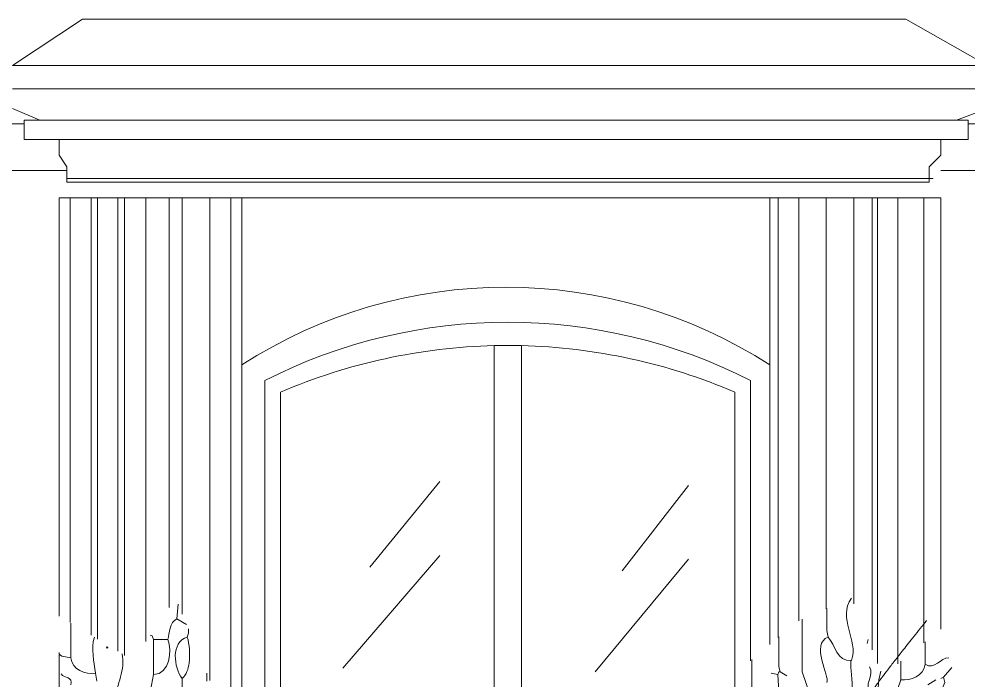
# Model space of a CAD drawing. Header units: millimetres. Extents: x 0 to 19989, y 0 to 8213.
# Drawn here: x 4023 to 6790, y 4125 to 6052 of the extents above; entities that cross this region are included whole.
import ezdxf

# ---------------------------------------------------------------- set-up
doc = ezdxf.new("R2010")
doc.units = ezdxf.units.MM
for name, color, linetype, lineweight in [('ARCH', 7, 'Continuous', 13), ('GLASS', 7, 'Continuous', 13), ('LOUVERS', 7, 'Continuous', 13), ('PLANTS', 94, 'Continuous', 13), ('WINDOWS', 7, 'Continuous', 13)]:
    doc.layers.add(name, color=color, linetype=linetype, lineweight=lineweight)

msp = doc.modelspace()

# ---------------------------------------------------------------- linework, layer by layer
at = {"layer": 'ARCH', "color": 7, "lineweight": 13}
for p, q in [((4004.5, 5916.3), (4208.1, 6052)), ((4208.1, 6052), (6606.3, 6052)), ((6606.3, 6052), (6843.9, 5916.3)), ((4004.5, 5916.3), (6843.9, 5916.3)), ((6843.9, 5848.4), (4004.5, 5848.4)), ((4004.5, 5791.9), (4083.7, 5757.9)), ((6753.4, 5757.9), (6843.9, 5791.9)), ((4038.5, 5757.9), (4083.7, 5757.9)), ((4038.5, 5746.6), (4038.5, 5757.9)), ((4083.7, 5757.9), (6753.4, 5757.9)), ((6753.4, 5757.9), (6787.3, 5757.9)), ((6787.3, 5757.9), (6787.3, 5746.6)), ((2782.8, 5746.6), (4038.5, 5746.6)), ((4038.5, 5701.4), (4038.5, 5746.6)), ((6787.3, 5746.6), (7929.9, 5746.6)), ((6787.3, 5746.6), (6787.3, 5701.4)), ((4140.3, 5701.4), (4038.5, 5701.4)), ((6708.1, 5701.4), (4140.3, 5701.4)), ((4140.3, 5656.1), (4140.3, 5701.4)), ((6787.3, 5701.4), (6708.1, 5701.4)), ((6708.1, 5701.4), (6708.1, 5656.1)), ((4162.9, 5622.2), (4140.3, 5656.1)), ((6708.1, 5656.1), (6674.2, 5622.2)), ((4162.9, 5610.9), (4162.9, 5622.2)), ((6674.2, 5622.2), (6674.2, 5588.2)), ((3800.9, 5610.9), (4162.9, 5610.9)), ((4162.9, 5588.2), (4162.9, 5610.9)), ((6708.1, 5610.9), (7047.5, 5610.9)), ((4162.9, 5576.9), (4162.9, 5588.2)), ((4162.9, 5588.2), (6674.2, 5588.2)), ((6674.2, 5576.9), (4162.9, 5576.9)), ((6674.2, 5588.2), (6674.2, 5576.9)), ((6674.2, 5588.2), (6685.5, 5588.2)), ((4174.2, 5531.7), (4233.1, 5531.7)), ((4233.1, 5531.7), (4252.2, 5531.7)), ((4671.9, 5531.7), (6210.4, 5531.7))]:
    msp.add_line(p, q, dxfattribs=at)
at = {"layer": 'GLASS', "color": 7, "lineweight": 13}
for p, q in [((5045.2, 4457), (5248.9, 4705.9)), ((5780.5, 4445.7), (5972.9, 4694.6)), ((4966.1, 4162.9), (5248.9, 4491)), ((5701.4, 4151.6), (5972.9, 4479.6))]:
    msp.add_line(p, q, dxfattribs=at)
at = {"layer": 'LOUVERS', "color": 7, "lineweight": 13}
for p, q in [((4140.3, 5531.7), (4172, 5531.7)), ((4140.3, 4314.5), (4140.3, 5531.7)), ((4172, 5531.7), (4174.2, 5531.7)), ((4172, 5531.7), (4172, 4295.4)), ((4233.1, 5531.7), (4233.1, 4258.8)), ((4252.2, 5531.7), (4311, 5531.7)), ((4252.2, 5531.7), (4252.2, 4247.3)), ((4311, 5531.7), (4331.1, 5531.7)), ((4311, 5531.7), (4311, 4212.1)), ((4331.1, 5531.7), (4392.9, 5531.7)), ((4331.1, 5531.7), (4331.1, 4200)), ((4392.9, 5531.7), (4460.6, 5531.7)), ((4392.9, 5531.7), (4392.9, 4240.3)), ((4460.6, 5531.7), (4499, 5531.7)), ((4460.6, 5531.7), (4460.6, 4338.9)), ((4499, 5531.7), (4579, 5531.7)), ((4499, 5531.7), (4499, 4319.6)), ((4579, 5531.7), (4640.8, 5531.7)), ((4579, 5531.7), (4579, 4126.5)), ((4640.8, 5531.7), (4671.9, 5531.7)), ((4640.8, 5531.7), (4640.8, 4043.7)), ((4671.9, 5531.7), (4671.9, 5045.2)), ((6210.4, 5531.7), (6234.3, 5531.7)), ((6210.4, 5045.2), (6210.4, 5531.7)), ((6234.3, 5531.7), (6294.2, 5531.7)), ((6234.3, 5531.7), (6234.3, 4252.1)), ((6294.2, 5531.7), (6374.4, 5531.7)), ((6294.2, 5531.7), (6294.2, 4300.6)), ((6374.4, 5531.7), (6454.8, 5531.7)), ((6374.4, 5531.7), (6374.4, 4335)), ((6454.8, 5531.7), (6508.3, 5531.7)), ((6454.8, 5531.7), (6454.8, 4349.5)), ((6508.3, 5531.7), (6524, 5531.7)), ((6508.3, 5531.7), (6508.3, 4215.7)), ((6524, 5531.7), (6582.5, 5531.7)), ((6524, 5531.7), (6524, 4176.4)), ((6582.5, 5531.7), (6658.6, 5531.7)), ((6582.5, 5531.7), (6582.5, 4175.5)), ((6658.6, 5531.7), (6674.2, 5531.7)), ((6658.6, 5531.7), (6658.6, 4236.4)), ((6674.2, 5531.7), (6708.1, 5531.7)), ((6708.1, 5531.7), (6708.1, 4276)), ((4671.9, 5045.2), (4671.9, 4050.1)), ((6210.4, 4232), (6210.4, 5045.2)), ((4140.3, 4091.3), (4140.3, 4208.1))]:
    msp.add_line(p, q, dxfattribs=at)
at = {"layer": 'PLANTS', "color": 94, "lineweight": 13}
for points in [[(4486.7, 4349.4), (4483.4, 4306.2)], [(6376.5, 4335.9), (6376.3, 4272.2), (6380.1, 4253.4)], [(4174.2, 4193.1), (4174.2, 4294.1)], [(4483.4, 4306.2), (4511.3, 4290)], [(6327.3, 4083.7), (6304.7, 4151.6), (6304.7, 4305.1)], [(4516.6, 4277.2), (4517.2, 4264.7), (4513.6, 4253.4)], [(4415.5, 4245.9), (4411.6, 4257), (4405.8, 4259.1)], [(4457, 4245.9), (4415.5, 4245.9)], [(4415.5, 4245.9), (4415.5, 4144)], [(6240.6, 4151.6), (6236.8, 4166.7), (6236.8, 4254.2)], [(6493.2, 4234.5), (6496.1, 4246.1)], [(6662.9, 4174.2), (6662.9, 4239.8)], [(4140.7, 4203.6), (4147.8, 4198), (4174.2, 4193.1)], [(6591.4, 4182.6), (6591.3, 4129)], [(6240.6, 4151.6), (6236.8, 4151.6), (6233, 4144)], [(6240.6, 4151.6), (6259.4, 4140.3)], [(6533.2, 4153.5), (6527.3, 4129), (6523.4, 4083.7)], [(6715.7, 4136.5), (6739.9, 4164.8)], [(4249.6, 4125.2), (4245.9, 4147.8)], [(4498.5, 4132.7), (4498.5, 4106.3)], [(4570.1, 4147.8), (4570.1, 4125.2)], [(6108.6, 4146.2), (6108.6, 4042.2)], [(6233, 4144), (6214.2, 4147.8)], [(6233, 4144), (6236.8, 4095)], [(6591.3, 4129), (6572.5, 4072.4), (6576.2, 4049.8)], [(6670.4, 4113.9), (6693.1, 4129)], [(6715.7, 4136.5), (6708.1, 4132.7)], [(6711.9, 4102.6), (6719.3, 4121.4), (6715.7, 4136.5)]]:
    msp.add_lwpolyline(points, dxfattribs=at)
msp.add_lwpolyline([(4277.9, 4223.2), (4279.8, 4225.1), (4281.7, 4223.2), (4279.8, 4221.3)], close=True, dxfattribs=at)
for points in [[(6448, 4185.5), (6469.5, 4243.7), (6405.3, 4308.6), (6448, 4366.5)], [(4457, 4245.9), (4461.2, 4265.1), (4462, 4296.5), (4483.4, 4306.2)], [(4243.1, 4252.8), (4231.3, 4219.6), (4243.3, 4181.8), (4245.9, 4147.8)], [(4457, 4245.9), (4469, 4213), (4462.8, 4145.6), (4415.5, 4144)], [(4513.6, 4253.4), (4465.3, 4238.6), (4473.8, 4164.4), (4498.5, 4132.7)], [(6380.1, 4253.4), (6327.7, 4233.3), (6384.6, 4139.1), (6376.3, 4121.4)], [(6380.1, 4253.4), (6400.7, 4229.6), (6404.3, 4181.6), (6448, 4185.5)], [(4174.2, 4193.1), (4178.2, 4157.7), (4215.9, 4143.4), (4245.9, 4147.8)], [(4323.8, 4204.4), (4332.9, 4160), (4311.2, 4113.8), (4298.6, 4072.4)], [(6157.6, 4187.5), (6157.6, 4134.1), (6157.6, 4080.6), (6157.6, 4027.1)], [(6448, 4185.5), (6436.2, 4185.5), (6475.5, 4051.9), (6414, 4053.5)], [(6731.8, 4193.1), (6707.4, 4192.7), (6688.9, 4156.3), (6662.9, 4174.2)], [(6506, 4090.5), (6480.4, 4109.9), (6515, 4142.2), (6500.8, 4166.7)], [(6591.3, 4129), (6621.1, 4125.6), (6658.5, 4140.2), (6662.9, 4174.2)], [(4174.2, 4113.9), (4181.4, 4138.5), (4155, 4133), (4146.5, 4145.9)]]:
    msp.add_open_spline(points, degree=3, dxfattribs=at)
for points, knots in [([(6511.7, 4096.1), (6503.2, 4086.3), (6509.4, 4099.2), (6511.7, 4096.1), (6503.2, 4086.3), (6509.4, 4099.2)], [-1, -0.599563, -0.351196, 0, 0.400437, 0.648804, 1, 1.400437, 1.648804, 2]), ([(4513.6, 4253.4), (4519.6, 4232.6), (4523.7, 4184.6), (4511.5, 4143.6), (4498.5, 4132.7)], [0, 0, 0, 0, 0.598959, 1, 1, 1, 1]), ([(4415.5, 4144), (4405.3, 4103.7), (4400.6, 4043.7), (4382.7, 3987.8), (4385.4, 3970.6)], [0, 0, 0, 0, 0.716096, 1, 1, 1, 1])]:
    msp.add_open_spline(points, degree=3, knots=knots, dxfattribs=at)
at = {"layer": 'WINDOWS', "color": 7, "lineweight": 13}
for p, q in [((5407.2, 5101.3), (5407.2, 4053.5)), ((5486.4, 5101.3), (5486.4, 4086.5)), ((4739.8, 5000), (4739.8, 4064.1)), ((6153.8, 5000), (6153.8, 4184.3)), ((4785.1, 4966.1), (4785.1, 4073.4)), ((6108.6, 4966.1), (6108.6, 4146.2))]:
    msp.add_line(p, q, dxfattribs=at)
for centre, radius, start, end in [((5441.2, 3850.7), 1420.8, 57.2209, 122.7791), ((5446.8, 3611.9), 1557.8, 63.0085, 116.9915), ((5446.8, 3420.9), 1680.9, 91.3497, 113.1844), ((5446.8, 3420.9), 1680.9, 88.6503, 91.3497), ((5446.8, 3420.9), 1680.9, 66.8156, 88.6503)]:
    msp.add_arc(centre, radius, start, end, dxfattribs=at)

doc.saveas('drawing.dxf')
